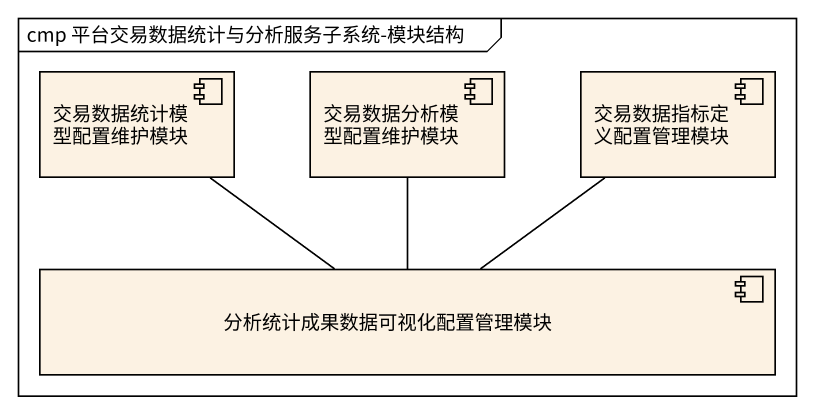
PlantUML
@startuml
mainframe cmp 平台交易数据统计与分析服务子系统-模块结构
component 交易数据统计模型配置维护模块
component 交易数据分析模型配置维护模块
component 交易数据指标定义配置管理模块
component 分析统计成果数据可视化配置管理模块
交易数据统计模型配置维护模块 -- 分析统计成果数据可视化配置管理模块
交易数据分析模型配置维护模块 -- 分析统计成果数据可视化配置管理模块
交易数据指标定义配置管理模块 -- 分析统计成果数据可视化配置管理模块
@enduml
